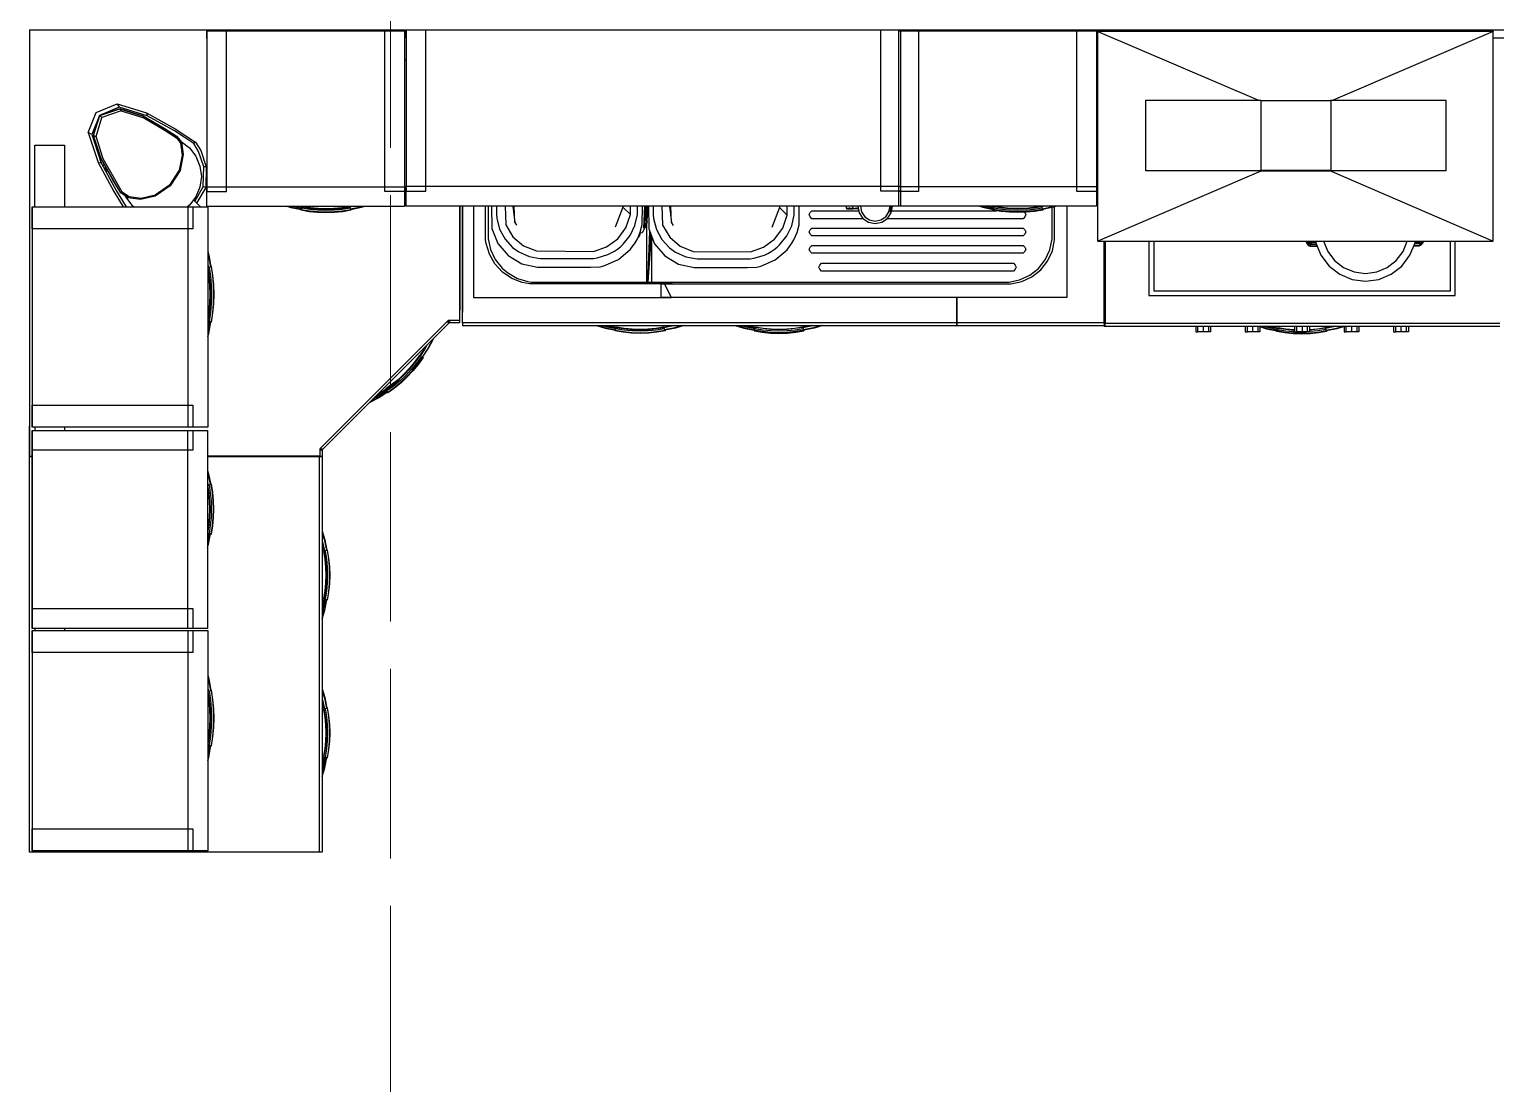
# Model space of a CAD drawing. Header units: millimetres. Extents: x 98839 to 175421, y 74144 to 114536.
# Drawn here: x 140329 to 143579, y 109605 to 111941 of the extents above; entities that cross this region are included whole.
import ezdxf

# ---------------------------------------------------------------- set-up
doc = ezdxf.new("R2010")
doc.units = ezdxf.units.MM
doc.linetypes.add('ACAD_ISO02W100', pattern=[15, 12, -3])

# ---------------------------------------------------------------- blocks, each defined once
blk = doc.blocks.new('m_86')
for p, q in [((-0.01, -296.56), (0, 0.01)), ((1.14, 0), (1.14, -93.74)), ((40.68, -92.83), (40.68, -147.64)), ((41.02, -147.64), (41.02, -92.83)), ((0.18, -148.55), (0.18, -93.74)), ((0.18, -93.74), (0.2, -93.74)), ((0.2, -93.74), (0.2, -148.55)), ((0.2, -93.74), (9.74, -115.91)), ((29.25, -93.74), (0.2, -93.74)), ((19.57, -116.21), (29.25, -93.74)), ((29.25, -148.55), (29.25, -93.74)), ((36.8, -99), (29.25, -99)), ((36.8, -141.47), (36.8, -99)), ((9.74, -116.28), (9.74, -100.33)), ((9.74, -100.33), (19.54, -100.33)), ((19.54, -100.33), (19.54, -116.28)), ((36.12, -99.68), (29.25, -99.68)), ((36.12, -140.79), (36.12, -99.68)), ((29.25, -103.46), (29.37, -103.46)), ((29.25, -103.58), (29.34, -103.58)), ((29.34, -103.58), (29.29, -103.78)), ((29.63, -104.03), (29.34, -103.58)), ((29.34, -103.58), (29.53, -103.65)), ((29.37, -103.46), (29.57, -103.54)), ((29.57, -103.54), (29.74, -103.67)), ((29.25, -103.78), (29.29, -103.78)), ((29.33, -103.99), (29.25, -103.99)), ((29.25, -104.03), (29.29, -104.03)), ((29.48, -104.58), (29.25, -104.55)), ((29.29, -103.78), (29.33, -103.99)), ((29.29, -103.78), (29.63, -104.03)), ((29.29, -104.03), (29.33, -103.99)), ((29.39, -104.12), (29.29, -104.03)), ((29.33, -103.99), (29.46, -104.12)), ((29.46, -104.12), (29.39, -104.12)), ((29.39, -104.12), (29.41, -104.57)), ((29.46, -104.12), (29.45, -104.58)), ((29.63, -104.03), (29.46, -104.12)), ((29.46, -104.12), (29.47, -104.58)), ((29.48, -104.58), (29.46, -104.12)), ((31.22, -105.29), (29.48, -104.58)), ((29.53, -103.65), (29.63, -104.03)), ((29.53, -103.65), (29.68, -103.76)), ((29.68, -103.76), (29.63, -104.03)), ((29.63, -104.03), (29.67, -104.66)), ((29.68, -103.76), (29.81, -103.92)), ((29.74, -103.67), (29.88, -103.84)), ((29.81, -103.92), (29.89, -104.1)), ((29.88, -103.84), (29.97, -104.04)), ((29.89, -104.1), (29.9, -104.75)), ((29.97, -104.04), (29.99, -104.79)), ((32.71, -106.42), (31.22, -105.29)), ((41.02, -105.5), (41.8, -105.5)), ((41.8, -105.5), (41.8, -105.81)), ((30.67, -106.23), (29.25, -105.65)), ((31.93, -107.19), (30.67, -106.23)), ((32.9, -108.44), (31.93, -107.19)), ((33.85, -107.9), (32.71, -106.42)), ((41.02, -105.81), (41.8, -105.81)), ((41.02, -106.53), (41.8, -106.53)), ((41.8, -107.26), (41.02, -107.26)), ((41.02, -107.56), (41.8, -107.56)), ((41.8, -105.81), (41.8, -106.53)), ((41.8, -106.53), (41.8, -107.26)), ((41.8, -107.56), (41.8, -107.26)), ((33.51, -109.89), (32.9, -108.44)), ((34.57, -109.61), (33.85, -107.9)), ((34.81, -111.45), (34.57, -109.61)), ((33.72, -111.45), (33.51, -109.89)), ((33.51, -113.01), (33.72, -111.45)), ((34.57, -113.29), (34.81, -111.45)), ((32.9, -114.47), (33.51, -113.01)), ((33.85, -115.01), (34.57, -113.29)), ((41.02, -112.36), (41.8, -112.36)), ((41.02, -112.66), (41.8, -112.66)), ((41.02, -113.38), (41.8, -113.38)), ((41.8, -112.36), (41.8, -112.66)), ((41.8, -112.66), (41.8, -113.38)), ((41.8, -113.38), (41.8, -114.11)), ((30.67, -116.67), (31.93, -115.72)), ((31.93, -115.72), (32.9, -114.47)), ((32.71, -116.48), (33.85, -115.01)), ((41.8, -114.11), (41.02, -114.11)), ((41.02, -114.41), (41.8, -114.41)), ((41.02, -114.43), (41.35, -115.48)), ((41.02, -115.58), (41.11, -115.89)), ((41.09, -114.41), (41.39, -115.4)), ((41.35, -115.48), (41.63, -116.89)), ((41.39, -115.4), (41.69, -116.86)), ((41.8, -114.41), (41.8, -114.11)), ((9.8, -116.28), (9.74, -116.28)), ((9.8, -125.92), (9.8, -116.23)), ((9.8, -116.23), (19.48, -116.23)), ((19.48, -116.23), (19.48, -125.92)), ((19.54, -116.28), (19.48, -116.28)), ((19.54, -116.21), (19.57, -116.21)), ((19.57, -116.21), (19.57, -125.93)), ((29.25, -117.25), (30.67, -116.67)), ((29.48, -118.32), (31.22, -117.61)), ((31.22, -117.61), (32.71, -116.48)), ((41.02, -115.82), (41.07, -115.97)), ((41.07, -115.97), (41.28, -117.02)), ((41.11, -115.89), (41.34, -116.99)), ((41.22, -117.04), (41.29, -117.01)), ((41.22, -117.04), (41.3, -117.01)), ((41.28, -117.02), (41.22, -117.04)), ((41.39, -118.11), (41.22, -117.04)), ((41.3, -117.01), (41.5, -116.93)), ((41.3, -117.01), (41.47, -118.09)), ((41.5, -116.93), (41.7, -116.86)), ((41.5, -116.93), (41.68, -118.04)), ((41.7, -116.86), (41.79, -116.83)), ((41.7, -116.86), (41.89, -117.99)), ((41.79, -116.83), (41.97, -117.97)), ((29.25, -118.35), (29.48, -118.32)), ((29.35, -119.06), (29.25, -119.06)), ((29.25, -119.08), (29.41, -119.08)), ((29.44, -119.29), (29.25, -119.29)), ((29.25, -119.55), (29.35, -119.55)), ((29.25, -119.66), (29.38, -119.66)), ((29.42, -118.94), (29.35, -119.06)), ((29.41, -119.08), (29.35, -119.06)), ((29.35, -119.55), (29.44, -119.29)), ((29.35, -119.55), (29.54, -119.47)), ((29.38, -119.66), (29.58, -119.58)), ((29.41, -119.08), (29.5, -118.93)), ((29.44, -119.29), (29.41, -119.08)), ((29.49, -118.32), (29.42, -118.94)), ((29.42, -118.94), (29.43, -118.33)), ((29.5, -118.93), (29.42, -118.94)), ((29.44, -119.29), (29.7, -118.96)), ((29.7, -119.36), (29.44, -119.29)), ((29.5, -118.93), (29.53, -118.3)), ((29.7, -118.96), (29.5, -118.93)), ((29.54, -119.47), (29.7, -119.36)), ((29.58, -119.58), (29.76, -119.45)), ((29.7, -118.96), (29.71, -118.23)), ((29.82, -119.2), (29.7, -118.96)), ((29.7, -119.36), (29.82, -119.2)), ((29.76, -119.45), (29.89, -119.28)), ((29.82, -119.2), (29.89, -119.02)), ((29.89, -119.02), (29.92, -118.14)), ((29.89, -119.28), (29.97, -119.08)), ((29.97, -119.08), (29.98, -118.12)), ((41.02, -119.21), (41.8, -119.21)), ((41.02, -119.51), (41.8, -119.51)), ((41.49, -119.19), (41.39, -118.11)), ((41.47, -118.09), (41.58, -119.18)), ((41.49, -119.21), (41.49, -119.19)), ((41.58, -119.18), (41.58, -119.21)), ((41.68, -118.04), (41.79, -119.16)), ((41.79, -119.16), (41.79, -119.21)), ((41.8, -119.21), (41.8, -119.51)), ((41.8, -119.51), (41.8, -120.24)), ((41.82, -120.29), (41.8, -119.6)), ((41.89, -117.99), (42, -119.13)), ((41.97, -117.97), (42.08, -119.12)), ((42, -119.13), (42.03, -120.29)), ((42.08, -119.12), (42.12, -120.29)), ((41.02, -120.24), (41.8, -120.24)), ((41.8, -120.96), (41.02, -120.96)), ((41.02, -121.26), (41.8, -121.26)), ((41.39, -122.47), (41.49, -121.38)), ((41.47, -122.49), (41.58, -121.39)), ((41.49, -121.38), (41.5, -121.26)), ((41.58, -121.39), (41.58, -121.26)), ((41.68, -122.54), (41.79, -121.42)), ((41.79, -121.42), (41.79, -121.26)), ((41.8, -120.24), (41.8, -120.96)), ((41.8, -120.98), (41.82, -120.29)), ((41.8, -121.26), (41.8, -120.96)), ((42, -121.44), (41.89, -122.59)), ((42.08, -121.45), (41.97, -122.61)), ((42.03, -120.29), (42, -121.44)), ((42.12, -120.29), (42.08, -121.45)), ((41.06, -124.56), (41.27, -123.55)), ((41.11, -124.64), (41.33, -123.58)), ((41.22, -123.53), (41.39, -122.47)), ((41.7, -123.71), (41.22, -123.53)), ((41.23, -124.85), (41.48, -123.63)), ((41.3, -123.56), (41.47, -122.49)), ((41.34, -125.05), (41.62, -123.68)), ((41.39, -125.14), (41.68, -123.71)), ((41.5, -123.64), (41.68, -122.54)), ((41.79, -123.74), (41.67, -123.7)), ((41.68, -123.71), (41.7, -123.71)), ((41.89, -122.59), (41.7, -123.71)), ((41.7, -123.71), (41.79, -123.74)), ((41.97, -122.61), (41.79, -123.74)), ((9.74, -141.9), (9.74, -125.95)), ((9.74, -125.95), (19.54, -125.95)), ((19.48, -125.92), (9.8, -125.92)), ((9.87, -125.95), (9.88, -125.93)), ((9.88, -125.93), (9.88, -125.92)), ((9.88, -125.93), (19.57, -125.93)), ((19.57, -125.93), (19.48, -125.83)), ((19.54, -125.95), (19.54, -141.9)), ((19.57, -125.93), (29.25, -148.55)), ((41.02, -124.71), (41.06, -124.56)), ((41.02, -124.95), (41.11, -124.64)), ((41.02, -125.52), (41.23, -124.85)), ((41.03, -126.06), (41.34, -125.05)), ((41.1, -126.06), (41.39, -125.14)), ((0.2, -148.55), (9.74, -126.25)), ((41.02, -126.06), (41.8, -126.06)), ((41.02, -126.36), (41.8, -126.36)), ((41.02, -127.09), (41.8, -127.09)), ((41.8, -127.81), (41.02, -127.81)), ((41.8, -126.06), (41.8, -126.36)), ((41.8, -126.36), (41.8, -127.09)), ((41.8, -127.09), (41.8, -127.81)), ((41.8, -128.11), (41.8, -127.81)), ((41.02, -128.11), (41.8, -128.11)), ((41.02, -132.91), (41.8, -132.91)), ((41.02, -133.21), (41.8, -133.21)), ((41.02, -133.94), (41.8, -133.94)), ((41.8, -132.91), (41.8, -133.21)), ((41.8, -133.21), (41.8, -133.94)), ((41.8, -133.94), (41.8, -134.66)), ((41.8, -134.66), (41.02, -134.66)), ((41.02, -134.97), (41.8, -134.97)), ((41.8, -134.97), (41.8, -134.66)), ((19.54, -141.9), (9.74, -141.9)), ((29.25, -140.79), (36.12, -140.79)), ((29.25, -141.47), (36.8, -141.47)), ((29.25, -147.49), (40.58, -147.49)), ((40.68, -147.64), (29.25, -147.64)), ((40.58, -147.49), (40.58, -168.04)), ((40.93, -147.49), (40.68, -147.49)), ((40.68, -147.64), (41.02, -147.64)), ((40.93, -168.04), (40.93, -147.49)), ((0.11, -176.11), (0.11, -148.71)), ((0.11, -148.71), (22.37, -148.71)), ((0.2, -148.55), (0.18, -148.55)), ((29.25, -148.55), (0.2, -148.55)), ((1.14, -148.71), (1.14, -148.55)), ((21.69, -176.11), (21.69, -148.71)), ((21.69, -148.71), (24.43, -148.71)), ((22.37, -148.71), (22.37, -151.45)), ((24.43, -148.71), (24.43, -176.11)), ((22.37, -151.45), (0.11, -151.45)), ((24.43, -152.8), (37.06, -152.8)), ((24.43, -154.26), (24.57, -154.71)), ((37.06, -152.8), (37.06, -209.01)), ((24.43, -154.5), (24.52, -154.79)), ((24.43, -155.89), (24.51, -156.3)), ((24.43, -156.21), (24.45, -156.33)), ((24.43, -156.33), (24.56, -156.29)), ((24.48, -156.32), (24.68, -156.24)), ((24.65, -157.4), (24.48, -156.32)), ((29.07, -154.51), (24.51, -154.51)), ((24.52, -154.79), (24.81, -156.2)), ((24.57, -154.71), (24.87, -156.17)), ((28.94, -154.87), (24.6, -154.87)), ((24.68, -156.24), (24.88, -156.17)), ((24.68, -156.24), (24.86, -157.35)), ((24.88, -156.17), (24.96, -156.14)), ((24.88, -156.17), (25.06, -157.3)), ((24.96, -156.14), (25.15, -157.28)), ((30.44, -155.17), (28.94, -154.87)), ((30.59, -154.82), (29.07, -154.51)), ((31.83, -155.82), (30.44, -155.17)), ((32.01, -155.48), (30.59, -154.82)), ((33.03, -156.77), (31.83, -155.82)), ((33.23, -156.44), (32.01, -155.48)), ((24.56, -157.42), (24.43, -156.58)), ((24.67, -158.5), (24.56, -157.42)), ((24.75, -158.49), (24.65, -157.4)), ((24.86, -157.35), (24.96, -158.47)), ((25.06, -157.3), (25.17, -158.44)), ((25.15, -157.28), (25.26, -158.43)), ((25.17, -158.44), (25.21, -159.6)), ((25.26, -158.43), (25.29, -159.6)), ((33.98, -157.97), (33.03, -156.77)), ((34.19, -157.66), (33.23, -156.44)), ((34.63, -159.36), (33.98, -157.97)), ((34.85, -159.07), (34.19, -157.66)), ((24.7, -159.6), (24.67, -158.5)), ((24.67, -160.69), (24.7, -159.6)), ((24.79, -159.6), (24.75, -158.49)), ((24.75, -160.7), (24.79, -159.6)), ((24.96, -158.47), (25, -159.6)), ((25, -159.6), (24.96, -160.72)), ((25.21, -159.6), (25.17, -160.75)), ((25.29, -159.6), (25.26, -160.76)), ((25.27, -158.69), (25.31, -158.65)), ((25.31, -158.65), (25.59, -158.52)), ((25.59, -158.52), (25.88, -158.65)), ((25.88, -158.65), (26.15, -158.89)), ((26.15, -158.89), (26.15, -177.72)), ((27.44, -158.89), (27.71, -158.65)), ((27.44, -188.14), (27.44, -158.89)), ((27.71, -158.65), (27.99, -158.52)), ((27.99, -158.52), (28.28, -158.65)), ((28.28, -158.65), (28.54, -158.89)), ((28.54, -158.89), (28.54, -188.14)), ((29.84, -158.89), (30.1, -158.65)), ((29.84, -188.14), (29.84, -158.89)), ((30.1, -158.65), (30.39, -158.52)), ((30.39, -158.52), (30.68, -158.65)), ((30.68, -158.65), (30.94, -158.89)), ((30.94, -158.89), (30.94, -188.14)), ((32.31, -160.22), (32.57, -159.98)), ((32.31, -186.81), (32.31, -160.22)), ((32.57, -159.98), (32.86, -159.85)), ((32.86, -159.85), (33.14, -159.98)), ((33.14, -159.98), (33.41, -160.22)), ((33.41, -160.22), (33.41, -186.81)), ((34.93, -160.87), (34.63, -159.36)), ((35.16, -160.6), (34.85, -159.07)), ((24.43, -162.62), (24.56, -161.77)), ((24.48, -162.87), (24.65, -161.8)), ((24.56, -161.77), (24.67, -160.69)), ((24.65, -161.8), (24.75, -160.7)), ((24.86, -161.85), (24.68, -162.95)), ((24.96, -160.72), (24.86, -161.85)), ((25.06, -161.9), (24.88, -163.02)), ((25.15, -161.92), (24.96, -163.05)), ((25.17, -160.75), (25.06, -161.9)), ((25.26, -160.76), (25.15, -161.92)), ((34.93, -226.99), (34.93, -160.87)), ((35.16, -209.01), (35.16, -160.6)), ((24.48, -162.87), (24.43, -162.86)), ((24.43, -162.94), (24.44, -162.86)), ((24.43, -163.26), (24.51, -162.89)), ((24.43, -164.03), (24.65, -162.94)), ((24.43, -164.65), (24.52, -164.36)), ((24.43, -164.89), (24.57, -164.45)), ((24.88, -163.02), (24.48, -162.87)), ((24.52, -164.36), (24.8, -162.99)), ((24.57, -164.45), (24.86, -163.02)), ((24.96, -163.05), (24.84, -163.01)), ((24.86, -163.02), (24.88, -163.02)), ((24.88, -163.02), (24.96, -163.05)), ((25.04, -177.1), (25.04, -162.55)), ((40.58, -168.04), (37.06, -168.04)), ((37.06, -168.05), (40.58, -168.05)), ((40.58, -168.04), (40.93, -168.04)), ((40.58, -168.05), (40.58, -236.56)), ((40.93, -168.05), (40.58, -168.05)), ((40.93, -236.56), (40.93, -168.05)), ((0.11, -173.37), (22.37, -173.37)), ((22.37, -173.37), (22.37, -176.11)), ((0.08, -175.86), (22.34, -175.86)), ((22.37, -176.11), (0.11, -176.11)), ((21.66, -244.37), (21.66, -175.86)), ((21.66, -175.86), (24.4, -175.86)), ((24.43, -176.11), (21.69, -176.11)), ((22.34, -175.86), (22.34, -178.6)), ((24.4, -175.86), (24.4, -244.37)), ((22.34, -178.6), (0.08, -178.6)), ((24.42, -176.97), (24.4, -176.98)), ((24.4, -177.19), (24.42, -177.18)), ((24.42, -177.32), (24.4, -177.32)), ((25.34, -177.16), (24.42, -176.97)), ((24.42, -177.18), (24.42, -177.07)), ((24.42, -177.18), (25.26, -177.35)), ((25.21, -177.47), (24.42, -177.32)), ((25.88, -177.92), (25.21, -177.47)), ((26.12, -177.68), (25.34, -177.16)), ((26.32, -178.59), (25.88, -177.92)), ((26.64, -178.45), (26.12, -177.68)), ((26.48, -179.37), (26.32, -178.59)), ((26.82, -179.37), (26.64, -178.45)), ((25.88, -180.83), (26.32, -180.16)), ((26.12, -181.07), (26.64, -180.29)), ((26.32, -180.16), (26.48, -179.37)), ((26.64, -180.29), (26.82, -179.37)), ((24.4, -181.42), (24.42, -181.43)), ((24.4, -181.56), (24.42, -181.56)), ((24.4, -181.76), (24.42, -181.77)), ((24.4, -182.47), (24.73, -182.47)), ((24.42, -181.43), (25.21, -181.27)), ((24.42, -181.77), (25.34, -181.59)), ((24.6, -181.74), (24.61, -181.73)), ((24.61, -181.73), (24.73, -181.71)), ((24.73, -182.02), (24.61, -182)), ((24.73, -181.71), (24.73, -182.02)), ((24.73, -181.71), (24.73, -181.71)), ((24.73, -182.47), (24.73, -182.02)), ((24.73, -182.02), (24.78, -182.04)), ((24.73, -182.47), (24.73, -183.24)), ((24.78, -182.47), (24.73, -182.47)), ((24.77, -181.7), (24.78, -181.7)), ((24.78, -181.7), (24.78, -182.04)), ((24.78, -182.04), (24.78, -182.47)), ((24.78, -182.89), (24.78, -182.47)), ((25.04, -188.14), (25.04, -181.65)), ((25.21, -181.27), (25.88, -180.83)), ((25.34, -181.59), (26.12, -181.07)), ((26.15, -181.03), (26.15, -188.14)), ((-0.01, -184.79), (0.08, -184.79)), ((24.4, -183.41), (24.44, -183.41)), ((24.44, -183.41), (24.61, -183.4)), ((24.73, -182.92), (24.61, -182.93)), ((24.61, -183.4), (24.73, -183.37)), ((24.78, -182.89), (24.73, -182.92)), ((24.73, -183.37), (24.78, -183.32)), ((24.78, -183.32), (24.78, -182.89)), ((32.57, -187.05), (32.31, -186.81)), ((33.41, -186.81), (33.14, -187.05)), ((40.93, -186.61), (41.3, -187.81)), ((40.93, -186.85), (41.25, -187.9)), ((25.31, -188.39), (25.04, -188.14)), ((25.59, -188.51), (25.31, -188.39)), ((25.88, -188.39), (25.59, -188.51)), ((26.15, -188.14), (25.88, -188.39)), ((27.71, -188.39), (27.44, -188.14)), ((27.99, -188.51), (27.71, -188.39)), ((28.28, -188.39), (27.99, -188.51)), ((28.54, -188.14), (28.28, -188.39)), ((30.1, -188.39), (29.84, -188.14)), ((30.39, -188.51), (30.1, -188.39)), ((30.68, -188.39), (30.39, -188.51)), ((30.94, -188.14), (30.68, -188.39)), ((32.86, -187.18), (32.57, -187.05)), ((33.14, -187.05), (32.86, -187.18)), ((40.93, -188), (41.02, -188.3)), ((40.93, -188.23), (40.97, -188.39)), ((40.97, -188.39), (41.19, -189.43)), ((41.02, -188.3), (41.25, -189.41)), ((41.25, -187.9), (41.54, -189.3)), ((41.3, -187.81), (41.6, -189.28)), ((27.01, -189.92), (24.4, -189.9)), ((25.62, -190.6), (24.4, -190.6)), ((27.13, -190.94), (25.62, -190.6)), ((28.07, -190.2), (27.01, -189.92)), ((28.52, -191.61), (27.13, -190.94)), ((28.58, -190.4), (28.07, -190.2)), ((29.08, -190.64), (28.58, -190.4)), ((29.56, -190.91), (29.08, -190.64)), ((30.44, -191.56), (29.56, -190.91)), ((41.12, -189.45), (41.21, -189.42)), ((41.3, -190.52), (41.12, -189.45)), ((41.21, -189.42), (41.41, -189.35)), ((41.21, -189.42), (41.38, -190.5)), ((41.4, -191.61), (41.3, -190.52)), ((41.38, -190.5), (41.49, -191.6)), ((41.41, -189.35), (41.61, -189.27)), ((41.41, -189.35), (41.59, -190.45)), ((41.69, -189.24), (41.58, -189.28)), ((41.59, -190.45), (41.69, -191.57)), ((41.61, -189.27), (41.69, -189.24)), ((41.61, -189.27), (41.79, -190.4)), ((41.88, -190.38), (41.69, -189.24)), ((41.79, -190.4), (41.9, -191.55)), ((41.99, -191.54), (41.88, -190.38)), ((25.65, -191.56), (24.4, -191.56)), ((24.4, -192.61), (24.61, -192.61)), ((24.61, -192.61), (25.65, -191.56)), ((24.61, -192.61), (27.39, -193.69)), ((27.45, -192.19), (25.65, -191.56)), ((28.98, -193.32), (27.45, -192.19)), ((29.73, -192.57), (28.52, -191.61)), ((30.08, -192.95), (29.73, -192.57)), ((30.4, -193.35), (30.08, -192.95)), ((31.86, -193.22), (30.44, -191.56)), ((41.43, -192.7), (41.4, -191.61)), ((41.4, -193.8), (41.43, -192.7)), ((41.49, -191.6), (41.52, -192.7)), ((41.52, -192.7), (41.49, -193.81)), ((41.69, -191.57), (41.73, -192.7)), ((41.73, -192.7), (41.69, -193.83)), ((41.9, -191.55), (41.94, -192.7)), ((41.94, -192.7), (41.9, -193.86)), ((42.03, -192.7), (41.99, -191.54)), ((41.99, -193.87), (42.03, -192.7)), ((30.11, -194.86), (28.98, -193.32)), ((30.74, -196.66), (30.11, -194.86)), ((30.7, -193.78), (30.4, -193.35)), ((30.95, -194.23), (30.7, -193.78)), ((31.18, -194.7), (30.95, -194.23)), ((31.63, -196.18), (31.18, -194.7)), ((32.73, -195.23), (31.86, -193.22)), ((41.12, -195.95), (41.3, -194.88)), ((41.38, -194.9), (41.21, -195.98)), ((41.3, -194.88), (41.4, -193.8)), ((41.49, -193.81), (41.38, -194.9)), ((41.59, -194.95), (41.41, -196.05)), ((41.69, -193.83), (41.59, -194.95)), ((41.79, -195), (41.61, -196.13)), ((41.7, -196.16), (41.88, -195.02)), ((41.9, -193.86), (41.79, -195)), ((41.88, -195.02), (41.99, -193.87)), ((30.67, -204.57), (30.74, -196.66)), ((31.7, -196.69), (31.63, -196.18)), ((31.7, -204.06), (31.7, -196.69)), ((32.85, -195.76), (32.73, -195.23)), ((32.93, -197.09), (32.85, -195.76)), ((40.93, -197.12), (40.97, -196.98)), ((40.97, -196.98), (41.18, -195.97)), ((41.02, -197.06), (41.24, -195.99)), ((41.21, -195.98), (41.12, -195.95)), ((41.14, -197.26), (41.38, -196.04)), ((41.61, -196.13), (41.21, -195.98)), ((41.25, -197.47), (41.53, -196.1)), ((41.3, -197.55), (41.59, -196.12)), ((41.59, -196.12), (41.61, -196.13)), ((41.61, -196.13), (41.7, -196.16)), ((32.93, -204.44), (32.93, -197.09)), ((40.93, -197.36), (41.02, -197.06)), ((40.93, -197.94), (41.14, -197.26)), ((40.93, -198.51), (41.25, -197.47)), ((40.93, -198.75), (41.3, -197.55)), ((29.96, -206.37), (30.67, -204.57)), ((31.42, -205.6), (31.7, -204.06)), ((32.45, -206.6), (32.93, -204.44)), ((28.71, -207.84), (29.96, -206.37)), ((30.18, -207.88), (30.79, -207.03)), ((30.79, -207.03), (31.42, -205.6)), ((31.31, -208.5), (32.45, -206.6)), ((40.93, -205.86), (41.3, -207.06)), ((40.93, -206.09), (41.25, -207.14)), ((41.25, -207.14), (41.54, -208.55)), ((41.3, -207.06), (41.6, -208.53)), ((24.4, -207.85), (26.71, -207.58)), ((26.71, -207.58), (24.4, -207.68)), ((24.4, -208.91), (27.05, -208.83)), ((26.71, -207.58), (27.09, -207.37)), ((27.05, -208.83), (28.71, -207.84)), ((27.65, -209.69), (29.03, -208.94)), ((29.03, -208.94), (30.18, -207.88)), ((29.63, -209.93), (31.31, -208.5)), ((34.93, -207.61), (35.16, -207.61)), ((37.06, -207.61), (35.16, -208.55)), ((35.16, -207.61), (35.16, -208.55)), ((35.16, -208.55), (35.16, -227.25)), ((37.06, -209.01), (35.16, -209.01)), ((37.06, -235.02), (37.06, -207.61)), ((40.93, -207.24), (41.02, -207.55)), ((40.97, -207.64), (40.93, -207.48)), ((41.19, -208.68), (40.97, -207.64)), ((41.02, -207.55), (41.25, -208.66)), ((41.21, -208.67), (41.12, -208.7)), ((41.12, -208.7), (41.19, -208.68)), ((41.12, -208.7), (41.2, -208.68)), ((41.3, -209.77), (41.12, -208.7)), ((41.21, -208.67), (41.41, -208.6)), ((41.38, -209.75), (41.21, -208.67)), ((41.41, -208.6), (41.61, -208.52)), ((41.41, -208.6), (41.59, -209.7)), ((41.69, -208.49), (41.58, -208.53)), ((41.61, -208.52), (41.69, -208.49)), ((41.79, -209.65), (41.61, -208.52)), ((41.69, -208.49), (41.88, -209.63)), ((24.4, -210.14), (25.62, -210.14)), ((24.4, -210.79), (27.57, -210.75)), ((26.6, -210.95), (24.4, -210.89)), ((25.11, -210.96), (24.4, -210.94)), ((25.55, -211.07), (24.4, -211.03)), ((24.4, -211.04), (34.93, -211.04)), ((24.4, -211.04), (25.38, -211.07)), ((26.44, -211.26), (24.4, -211.18)), ((24.4, -211.18), (24.58, -211.18)), ((24.4, -211.2), (26.1, -211.26)), ((24.4, -211.26), (27.06, -211.37)), ((24.58, -211.18), (25.01, -210.96)), ((25.01, -210.96), (25.11, -210.96)), ((25.38, -211.07), (25.55, -211.07)), ((26.1, -211.26), (25.55, -211.07)), ((25.62, -210.14), (26.14, -210.09)), ((26.1, -211.26), (26.44, -211.26)), ((26.14, -210.09), (27.65, -209.69)), ((26.6, -211.29), (26.44, -211.26)), ((27.47, -211.47), (26.6, -210.95)), ((26.6, -210.95), (26.63, -210.96)), ((26.63, -210.96), (26.73, -210.99)), ((26.73, -210.99), (26.92, -211.06)), ((26.92, -211.06), (26.94, -211.07)), ((26.94, -211.07), (26.97, -211.08)), ((26.97, -211.08), (27.1, -211.13)), ((27.1, -211.13), (27.13, -211.14)), ((27.13, -211.14), (27.27, -211.21)), ((27.27, -211.21), (27.28, -211.22)), ((27.28, -211.22), (27.31, -211.23)), ((27.31, -211.23), (27.31, -211.23)), ((27.31, -211.23), (27.44, -211.29)), ((27.57, -210.75), (29.63, -209.93)), ((27.91, -210.62), (34.93, -210.94)), ((27.98, -210.59), (34.93, -210.93)), ((28.02, -210.57), (34.93, -210.93)), ((28.47, -210.39), (34.93, -210.88)), ((28.57, -210.35), (34.93, -210.35)), ((41.4, -210.86), (41.3, -209.77)), ((41.49, -210.85), (41.38, -209.75)), ((41.43, -211.95), (41.4, -210.86)), ((41.52, -211.95), (41.49, -210.85)), ((41.59, -209.7), (41.69, -210.82)), ((41.69, -210.82), (41.73, -211.95)), ((41.9, -210.8), (41.79, -209.65)), ((41.88, -209.63), (41.99, -210.79)), ((41.94, -211.95), (41.9, -210.8)), ((41.99, -210.79), (42.03, -211.95)), ((24.4, -211.28), (27.21, -211.4)), ((24.4, -211.34), (27.47, -211.47)), ((26.96, -211.64), (24.4, -211.62)), ((25.57, -212.32), (24.4, -212.32)), ((25.59, -213.28), (24.4, -213.28)), ((24.56, -214.33), (25.59, -213.28)), ((27.08, -212.66), (25.57, -212.32)), ((27.4, -213.91), (25.59, -213.28)), ((26.64, -211.29), (26.6, -211.29)), ((26.7, -211.3), (26.64, -211.29)), ((26.87, -211.32), (26.7, -211.3)), ((27.02, -211.36), (26.87, -211.32)), ((28.02, -211.92), (26.96, -211.64)), ((27.04, -211.36), (27.02, -211.36)), ((27.06, -211.37), (27.04, -211.36)), ((28.47, -213.33), (27.08, -212.66)), ((27.21, -211.4), (27.24, -211.41)), ((27.24, -211.41), (27.28, -211.42)), ((27.28, -211.42), (27.37, -211.45)), ((27.37, -211.45), (27.43, -211.46)), ((27.43, -211.46), (27.47, -211.47)), ((27.44, -211.29), (27.51, -211.33)), ((27.51, -211.33), (27.62, -211.39)), ((27.62, -211.39), (27.65, -211.41)), ((27.65, -211.41), (27.68, -211.43)), ((27.68, -211.43), (27.78, -211.48)), ((27.78, -211.48), (27.88, -211.54)), ((27.88, -211.54), (27.95, -211.58)), ((27.95, -211.58), (27.98, -211.61)), ((27.98, -211.61), (28.01, -211.63)), ((28.01, -211.63), (28.05, -211.65)), ((28.53, -212.12), (28.02, -211.92)), ((28.05, -211.65), (28.12, -211.7)), ((28.12, -211.7), (28.14, -211.89)), ((28.14, -211.89), (28.22, -211.94)), ((28.22, -211.94), (28.27, -211.98)), ((28.27, -211.98), (28.61, -212.06)), ((29.03, -212.36), (28.53, -212.12)), ((28.61, -212.06), (28.68, -212.12)), ((28.68, -212.12), (28.77, -212.2)), ((28.77, -212.2), (28.78, -212.21)), ((28.78, -212.21), (28.81, -212.23)), ((28.81, -212.23), (28.81, -212.25)), ((29.5, -212.63), (29.03, -212.36)), ((30.39, -213.28), (29.5, -212.63)), ((31.81, -214.94), (30.39, -213.28)), ((41.3, -214.13), (41.4, -213.04)), ((41.38, -214.15), (41.49, -213.05)), ((41.4, -213.04), (41.43, -211.95)), ((41.49, -213.05), (41.52, -211.95)), ((41.69, -213.08), (41.59, -214.2)), ((41.73, -211.95), (41.69, -213.08)), ((41.79, -214.25), (41.9, -213.1)), ((41.99, -213.12), (41.88, -214.27)), ((41.9, -213.1), (41.94, -211.95)), ((42.03, -211.95), (41.99, -213.12)), ((24.4, -214.33), (24.56, -214.33)), ((24.56, -214.33), (27.34, -215.41)), ((28.93, -215.04), (27.4, -213.91)), ((29.68, -214.29), (28.47, -213.33)), ((30.06, -216.58), (28.93, -215.04)), ((30.03, -214.67), (29.68, -214.29)), ((30.35, -215.07), (30.03, -214.67)), ((30.64, -215.5), (30.35, -215.07)), ((32.68, -216.95), (31.81, -214.94)), ((40.97, -216.22), (41.18, -215.22)), ((41.02, -216.31), (41.24, -215.24)), ((41.12, -215.2), (41.3, -214.13)), ((41.21, -215.23), (41.12, -215.2)), ((41.14, -216.51), (41.38, -215.29)), ((41.21, -215.23), (41.38, -214.15)), ((41.41, -215.3), (41.21, -215.23)), ((41.59, -214.2), (41.41, -215.3)), ((41.61, -215.38), (41.41, -215.3)), ((41.61, -215.38), (41.79, -214.25)), ((41.88, -214.27), (41.7, -215.41)), ((30.69, -218.38), (30.06, -216.58)), ((30.9, -215.95), (30.64, -215.5)), ((31.13, -216.42), (30.9, -215.95)), ((31.58, -217.89), (31.13, -216.42)), ((32.8, -217.48), (32.68, -216.95)), ((40.93, -216.37), (40.97, -216.22)), ((40.93, -216.61), (41.02, -216.31)), ((40.93, -217.19), (41.14, -216.51)), ((40.93, -217.76), (41.25, -216.72)), ((40.93, -218), (41.3, -216.8)), ((41.25, -216.72), (41.53, -215.35)), ((41.3, -216.8), (41.59, -215.37)), ((41.58, -215.36), (41.7, -215.41)), ((41.59, -215.37), (41.61, -215.38)), ((41.7, -215.41), (41.61, -215.38)), ((30.62, -226.29), (30.69, -218.38)), ((31.65, -218.41), (31.58, -217.89)), ((31.65, -225.78), (31.65, -218.41)), ((32.88, -218.81), (32.8, -217.48)), ((32.88, -226.16), (32.88, -218.81)), ((29.91, -228.08), (30.62, -226.29)), ((30.74, -228.75), (31.37, -227.32)), ((31.37, -227.32), (31.65, -225.78)), ((32.4, -228.32), (32.88, -226.16)), ((34.42, -228.95), (34.86, -227.49)), ((34.86, -227.49), (34.93, -226.99)), ((35.16, -227.25), (34.97, -228.27)), ((24.4, -229.57), (26.66, -229.3)), ((26.66, -229.3), (24.4, -229.4)), ((26.66, -229.3), (27.04, -229.09)), ((27, -230.55), (28.66, -229.56)), ((28.66, -229.56), (29.91, -228.08)), ((30.12, -229.6), (30.74, -228.75)), ((31.26, -230.22), (32.4, -228.32)), ((33.66, -230.28), (34.42, -228.95)), ((34.97, -228.27), (34.41, -229.72)), ((24.4, -230.62), (27, -230.55)), ((26.09, -231.81), (27.6, -231.41)), ((27.6, -231.41), (28.98, -230.66)), ((28.98, -230.66), (30.12, -229.6)), ((29.58, -231.65), (31.26, -230.22)), ((31.8, -232), (33, -231.05)), ((33.54, -231), (32.41, -232.05)), ((33, -231.05), (33.66, -230.28)), ((34.41, -229.72), (33.54, -231)), ((24.4, -231.86), (25.57, -231.86)), ((24.4, -232.51), (27.52, -232.47)), ((24.4, -232.99), (28.94, -232.99)), ((29.07, -233.34), (24.4, -233.34)), ((25.57, -231.86), (26.09, -231.81)), ((27.52, -232.47), (29.58, -231.65)), ((28.94, -232.99), (30.43, -232.66)), ((29.58, -233.27), (29.07, -233.34)), ((31.06, -232.82), (29.58, -233.27)), ((30.43, -232.66), (31.8, -232)), ((32.41, -232.05), (31.06, -232.82)), ((24.4, -235.02), (37.06, -235.02)), ((24.4, -236.56), (39.11, -236.56)), ((40.58, -236.56), (24.4, -236.56)), ((24.4, -236.94), (38.81, -236.94)), ((24.4, -236.94), (35.75, -236.94)), ((24.4, -236.95), (40.25, -236.95)), ((35.75, -236.94), (35.75, -236.94)), ((38.81, -236.94), (38.81, -236.95)), ((40.22, -236.95), (40.22, -236.95)), ((40.22, -236.95), (40.56, -236.95)), ((40.25, -236.95), (40.25, -238.53)), ((40.56, -236.95), (40.56, -238.52)), ((40.58, -236.56), (40.93, -236.56)), ((40.25, -238.51), (40.47, -238.3)), ((40.56, -238.52), (40.25, -238.52)), ((40.25, -238.53), (58.03, -256.31)), ((40.47, -238.3), (58.27, -256.1)), ((22.34, -241.63), (0.08, -241.63)), ((22.34, -244.37), (22.34, -241.63)), ((42.87, -240.62), (42.92, -240.72)), ((44.1, -241.26), (42.87, -240.62)), ((42.92, -240.72), (42.94, -240.77)), ((42.92, -240.72), (44.13, -241.36)), ((43.68, -241.51), (44.25, -241.81)), ((43.85, -241.68), (44.28, -241.9)), ((45.35, -242.09), (44.1, -241.26)), ((44.13, -241.36), (45.32, -242.15)), ((44.25, -241.81), (45.19, -242.43)), ((44.28, -241.9), (45.16, -242.49)), ((45.14, -242.55), (45.17, -242.47)), ((45.16, -242.49), (45.14, -242.55)), ((45.14, -242.55), (46.01, -243.19)), ((45.17, -242.47), (45.26, -242.28)), ((45.17, -242.47), (45.21, -242.39)), ((46.06, -243.11), (45.17, -242.47)), ((45.26, -242.28), (45.39, -242)), ((45.26, -242.28), (46.17, -242.93)), ((46.28, -242.75), (45.35, -242.08)), ((45.39, -242), (46.33, -242.67)), ((46.01, -243.19), (46.85, -243.88)), ((46.91, -243.81), (46.06, -243.11)), ((46.17, -242.93), (47.04, -243.65)), ((47.17, -243.48), (46.28, -242.75)), ((46.33, -242.67), (47.22, -243.41)), ((47.04, -243.65), (47.86, -244.42)), ((48.01, -244.27), (47.17, -243.48)), ((47.22, -243.41), (48.07, -244.21)), ((0.08, -244.37), (22.34, -244.37)), ((1.11, -244.37), (0.08, -244.37)), ((0.14, -271.97), (0.14, -244.57)), ((0.14, -244.57), (22.4, -244.57)), ((4.1, -244.57), (4.1, -244.37)), ((24.4, -244.37), (21.66, -244.37)), ((21.72, -271.97), (21.72, -244.57)), ((21.72, -244.57), (24.46, -244.57)), ((22.4, -244.57), (22.4, -247.31)), ((24.46, -244.57), (24.46, -271.97)), ((46.85, -243.88), (47.65, -244.63)), ((47.71, -244.57), (46.91, -243.81)), ((47.65, -244.63), (48.4, -245.43)), ((48.47, -245.37), (47.71, -244.57)), ((47.86, -244.42), (48.63, -245.24)), ((48.8, -245.11), (48.01, -244.27)), ((48.07, -244.21), (48.87, -245.06)), ((48.4, -245.43), (49.09, -246.27)), ((49.17, -246.22), (48.47, -245.37)), ((48.63, -245.24), (49.35, -246.11)), ((49.53, -246), (48.8, -245.11)), ((48.87, -245.06), (49.61, -245.96)), ((22.4, -247.31), (0.14, -247.31)), ((49.09, -246.27), (49.73, -247.15)), ((49.81, -247.11), (49.17, -246.22)), ((49.35, -246.11), (50, -247.02)), ((50.2, -246.93), (49.53, -246)), ((49.61, -245.96), (50.28, -246.89)), ((49.73, -247.15), (49.81, -247.11)), ((49.78, -247.12), (50.34, -247.98)), ((50, -247.02), (49.81, -247.11)), ((49.84, -247.1), (50.44, -248.01)), ((49.98, -247.03), (50.66, -248.07)), ((50, -247.02), (50.2, -246.93)), ((50.89, -248.13), (50.12, -246.97)), ((50.2, -246.93), (50.18, -246.94)), ((50.18, -246.94), (50.98, -248.16)), ((50.28, -246.89), (50.2, -246.93)), ((50.34, -247.98), (50.56, -248.39)), ((50.44, -248.01), (50.73, -248.56)), ((50.66, -248.07), (51.13, -248.97)), ((51.52, -249.34), (50.89, -248.13)), ((50.98, -248.16), (51.63, -249.39)), ((51.5, -249.33), (51.52, -249.34)), ((51.63, -249.39), (51.52, -249.34)), ((24.46, -250.12), (24.6, -250.57)), ((24.46, -250.35), (24.55, -250.65)), ((24.46, -251.75), (24.54, -252.16)), ((24.55, -250.65), (24.84, -252.05)), ((24.6, -250.57), (24.9, -252.03)), ((24.46, -252.07), (24.48, -252.19)), ((24.46, -252.19), (24.59, -252.15)), ((24.59, -253.28), (24.46, -252.44)), ((24.5, -252.18), (24.71, -252.1)), ((24.68, -253.26), (24.5, -252.18)), ((24.7, -254.36), (24.59, -253.28)), ((24.78, -254.35), (24.68, -253.26)), ((24.71, -252.1), (24.91, -252.03)), ((24.71, -252.1), (24.88, -253.21)), ((24.88, -253.21), (24.99, -254.33)), ((24.91, -252.03), (24.99, -252)), ((24.91, -252.03), (25.09, -253.16)), ((24.99, -252), (25.18, -253.14)), ((25.09, -253.16), (25.2, -254.3)), ((25.18, -253.14), (25.29, -254.29)), ((24.73, -255.46), (24.7, -254.36)), ((24.7, -256.55), (24.73, -255.46)), ((24.82, -255.46), (24.78, -254.35)), ((24.78, -256.56), (24.82, -255.46)), ((24.99, -254.33), (25.03, -255.46)), ((25.03, -255.46), (24.99, -256.58)), ((25.2, -254.3), (25.24, -255.46)), ((25.24, -255.46), (25.2, -256.61)), ((25.29, -254.29), (25.32, -255.46)), ((25.32, -255.46), (25.29, -256.62)), ((69.42, -256), (70.62, -255.63)), ((69.66, -256), (70.71, -255.68)), ((70.62, -255.63), (72.09, -255.33)), ((70.71, -255.68), (72.11, -255.39)), ((70.81, -256), (71.11, -255.91)), ((71.04, -256), (71.2, -255.96)), ((71.11, -255.91), (72.22, -255.68)), ((71.2, -255.96), (72.24, -255.74)), ((73.19, -255.05), (72.05, -255.23)), ((72.05, -255.23), (72.26, -255.8)), ((72.08, -255.32), (73.21, -255.13)), ((73.26, -255.34), (72.16, -255.52)), ((72.23, -255.72), (73.31, -255.55)), ((72.26, -255.8), (73.33, -255.63)), ((74.35, -254.94), (73.19, -255.05)), ((73.21, -255.13), (74.36, -255.02)), ((74.38, -255.23), (73.26, -255.34)), ((73.31, -255.55), (74.41, -255.44)), ((73.33, -255.63), (74.42, -255.53)), ((75.51, -254.9), (74.35, -254.94)), ((74.36, -255.02), (75.51, -254.99)), ((75.51, -255.2), (74.38, -255.23)), ((74.41, -255.44), (75.51, -255.41)), ((74.42, -255.53), (75.51, -255.49)), ((76.68, -254.94), (75.51, -254.9)), ((75.51, -254.99), (76.66, -255.02)), ((76.64, -255.23), (75.51, -255.2)), ((75.51, -255.41), (76.61, -255.44)), ((75.51, -255.49), (76.6, -255.53)), ((76.6, -255.53), (77.69, -255.63)), ((76.61, -255.44), (77.71, -255.55)), ((77.76, -255.34), (76.64, -255.23)), ((76.66, -255.02), (77.81, -255.13)), ((77.83, -255.05), (76.68, -254.94)), ((77.69, -255.63), (78.76, -255.8)), ((77.71, -255.55), (78.79, -255.72)), ((78.86, -255.52), (77.76, -255.34)), ((77.81, -255.13), (78.94, -255.32)), ((78.97, -255.23), (77.83, -255.05)), ((78.79, -255.72), (78.76, -255.8)), ((78.76, -255.8), (78.78, -255.74)), ((78.78, -255.75), (79.78, -255.96)), ((78.79, -255.72), (78.86, -255.52)), ((78.8, -255.69), (79.87, -255.91)), ((78.85, -255.54), (80.07, -255.79)), ((78.94, -255.32), (78.86, -255.52)), ((78.91, -255.4), (80.28, -255.68)), ((78.93, -255.34), (78.94, -255.32)), ((80.36, -255.63), (78.93, -255.34)), ((78.94, -255.32), (78.97, -255.23)), ((79.78, -255.96), (79.93, -256)), ((79.87, -255.91), (80.17, -256)), ((80.07, -255.79), (80.74, -256)), ((80.28, -255.68), (81.32, -256)), ((81.56, -256), (80.36, -255.63)), ((91.26, -256), (92.47, -255.63)), ((91.5, -256), (92.55, -255.68)), ((92.47, -255.63), (93.93, -255.33)), ((92.55, -255.68), (93.96, -255.39)), ((92.65, -256), (92.96, -255.91)), ((92.89, -256), (93.04, -255.96)), ((92.96, -255.91), (94.06, -255.68)), ((93.04, -255.96), (94.09, -255.74)), ((95.04, -255.05), (93.9, -255.23)), ((93.9, -255.23), (94.08, -255.72)), ((93.93, -255.32), (95.06, -255.13)), ((95.11, -255.34), (94, -255.52)), ((94.08, -255.72), (94.05, -255.64)), ((95.16, -255.55), (94.08, -255.72)), ((94.08, -255.72), (94.11, -255.8)), ((94.11, -255.8), (94.08, -255.73)), ((94.11, -255.8), (95.18, -255.63)), ((96.19, -254.94), (95.04, -255.05)), ((95.06, -255.13), (96.2, -255.02)), ((96.23, -255.23), (95.11, -255.34)), ((96.25, -255.44), (95.16, -255.55)), ((95.18, -255.63), (96.26, -255.53)), ((97.35, -254.9), (96.19, -254.94)), ((96.2, -255.02), (97.35, -254.99)), ((97.35, -255.2), (96.23, -255.23)), ((97.35, -255.41), (96.25, -255.44)), ((96.26, -255.53), (97.35, -255.49)), ((98.52, -254.94), (97.35, -254.9)), ((97.35, -254.99), (98.51, -255.02)), ((98.48, -255.23), (97.35, -255.2)), ((98.46, -255.44), (97.35, -255.41)), ((97.35, -255.49), (98.45, -255.53)), ((98.45, -255.53), (99.53, -255.63)), ((99.55, -255.55), (98.46, -255.44)), ((99.6, -255.34), (98.48, -255.23)), ((98.51, -255.02), (99.65, -255.13)), ((99.67, -255.05), (98.52, -254.94)), ((99.53, -255.63), (100.6, -255.8)), ((100.63, -255.72), (99.55, -255.55)), ((100.71, -255.52), (99.6, -255.34)), ((99.65, -255.13), (100.78, -255.32)), ((100.81, -255.23), (99.67, -255.05)), ((100.6, -255.8), (100.63, -255.72)), ((100.62, -255.75), (101.63, -255.96)), ((100.63, -255.72), (100.71, -255.52)), ((100.64, -255.69), (101.71, -255.91)), ((100.7, -255.54), (101.92, -255.79)), ((100.78, -255.32), (100.71, -255.52)), ((100.75, -255.4), (102.12, -255.68)), ((100.77, -255.35), (100.81, -255.23)), ((100.77, -255.34), (100.78, -255.32)), ((102.2, -255.63), (100.77, -255.34)), ((100.78, -255.32), (100.81, -255.23)), ((101.63, -255.96), (101.78, -256)), ((101.71, -255.91), (102.01, -256)), ((101.92, -255.79), (102.59, -256)), ((102.12, -255.68), (103.16, -256)), ((103.4, -256), (102.2, -255.63)), ((24.46, -258.48), (24.59, -257.63)), ((24.5, -258.73), (24.68, -257.65)), ((24.59, -257.63), (24.7, -256.55)), ((24.68, -257.65), (24.78, -256.56)), ((24.88, -257.7), (24.71, -258.81)), ((24.99, -256.58), (24.88, -257.7)), ((25.09, -257.75), (24.91, -258.88)), ((25.18, -257.78), (24.99, -258.91)), ((25.2, -256.61), (25.09, -257.75)), ((25.29, -256.62), (25.18, -257.78)), ((58.02, -256.31), (58.02, -256)), ((58.02, -256), (59.08, -256)), ((58.03, -256.31), (59.03, -256.31)), ((58.27, -256.1), (58.05, -256.31)), ((59.03, -256.31), (59.03, -271.87)), ((59.08, -256.34), (59.03, -256.34)), ((59.03, -257.86), (59.03, -257.85)), ((59.03, -257.85), (59.03, -257.85)), ((59.03, -271.87), (59.03, -257.85)), ((59.07, -271.87), (59.07, -256)), ((59.07, -256), (113.87, -256)), ((113.87, -256.34), (59.07, -256.34)), ((59.08, -256), (59.08, -256.34)), ((113.87, -256), (113.87, -256.34)), ((113.87, -256.34), (113.87, -296.56)), ((24.5, -258.73), (24.46, -258.72)), ((24.46, -258.72), (24.49, -258.73)), ((24.46, -258.8), (24.47, -258.72)), ((24.46, -259.12), (24.53, -258.74)), ((24.46, -259.89), (24.68, -258.8)), ((24.91, -258.88), (24.5, -258.73)), ((24.55, -260.22), (24.83, -258.85)), ((24.6, -260.31), (24.89, -258.87)), ((24.99, -258.91), (24.87, -258.87)), ((24.89, -258.87), (24.91, -258.88)), ((24.91, -258.88), (24.99, -258.91)), ((24.46, -260.51), (24.55, -260.22)), ((24.46, -260.75), (24.6, -260.31)), ((59.03, -271.87), (59.04, -260.93)), ((59.04, -260.93), (59.03, -260.93)), ((0.14, -267.01), (-0.01, -267.01)), ((22.4, -269.23), (0.14, -269.23)), ((22.4, -271.97), (22.4, -269.23)), ((0.14, -271.97), (22.4, -271.97)), ((1.17, -271.97), (0.14, -271.97)), ((16.7, -272.8), (18.95, -272.06)), ((18.95, -272.06), (18.97, -272.4)), ((18.95, -272.06), (21.83, -272.13)), ((21.83, -272.13), (21.7, -272.47)), ((24.46, -271.97), (21.72, -271.97)), ((21.83, -272.13), (23.99, -273.38)), ((24.49, -274.57), (24.49, -271.83)), ((24.49, -271.83), (55.03, -271.83)), ((30.68, -271.83), (31.18, -271.69)), ((30.94, -271.83), (31.27, -271.74)), ((31.18, -271.69), (32.81, -271.4)), ((31.27, -271.74), (32.84, -271.46)), ((32.49, -271.83), (32.96, -271.75)), ((34.04, -271.12), (32.77, -271.3)), ((32.77, -271.3), (32.97, -271.79)), ((32.81, -271.38), (34.06, -271.2)), ((32.85, -271.83), (32.98, -271.81)), ((34.12, -271.41), (32.89, -271.59)), ((32.97, -271.79), (32.94, -271.7)), ((34.18, -271.61), (32.97, -271.79)), ((32.97, -271.79), (32.99, -271.83)), ((32.99, -271.83), (32.98, -271.79)), ((33.27, -271.83), (34.2, -271.7)), ((35.33, -271), (34.04, -271.12)), ((34.06, -271.2), (35.34, -271.09)), ((35.37, -271.3), (34.12, -271.41)), ((35.4, -271.51), (34.18, -271.61)), ((34.2, -271.7), (35.41, -271.59)), ((36.63, -270.97), (35.33, -271)), ((35.34, -271.09), (36.63, -271.05)), ((36.63, -271.26), (35.37, -271.3)), ((36.63, -271.47), (35.4, -271.51)), ((35.41, -271.59), (36.63, -271.56)), ((37.92, -271), (36.63, -270.97)), ((36.63, -271.05), (37.91, -271.09)), ((37.88, -271.3), (36.63, -271.26)), ((37.86, -271.51), (36.63, -271.47)), ((36.63, -271.56), (37.85, -271.59)), ((37.85, -271.59), (39.05, -271.7)), ((39.08, -271.61), (37.86, -271.51)), ((39.13, -271.41), (37.88, -271.3)), ((37.91, -271.09), (39.19, -271.2)), ((39.21, -271.12), (37.92, -271)), ((39.05, -271.7), (39.99, -271.83)), ((40.28, -271.79), (39.08, -271.61)), ((40.36, -271.58), (39.13, -271.41)), ((39.19, -271.2), (40.45, -271.38)), ((40.48, -271.3), (39.21, -271.12)), ((40.26, -271.83), (40.27, -271.8)), ((40.27, -271.82), (40.35, -271.83)), ((40.28, -271.79), (40.36, -271.58)), ((40.29, -271.76), (40.71, -271.83)), ((40.35, -271.61), (41.57, -271.83)), ((40.45, -271.38), (40.36, -271.58)), ((40.41, -271.46), (41.94, -271.74)), ((40.43, -271.42), (40.48, -271.3)), ((40.44, -271.4), (40.45, -271.38)), ((42.03, -271.7), (40.44, -271.4)), ((40.45, -271.38), (40.48, -271.3)), ((41.94, -271.74), (42.26, -271.83)), ((42.53, -271.83), (42.03, -271.7)), ((55.03, -271.83), (55.03, -274.57)), ((55.49, -274.61), (55.49, -271.87)), ((55.49, -271.87), (82.89, -271.87)), ((61.04, -271.87), (61.49, -271.73)), ((61.28, -271.87), (61.57, -271.78)), ((61.49, -271.73), (62.96, -271.43)), ((61.57, -271.78), (62.98, -271.49)), ((62.67, -271.87), (63.09, -271.78)), ((64.06, -271.15), (62.92, -271.33)), ((62.92, -271.33), (63.1, -271.82)), ((62.95, -271.42), (64.08, -271.23)), ((62.99, -271.87), (63.11, -271.84)), ((64.13, -271.44), (63.03, -271.62)), ((63.1, -271.82), (63.07, -271.74)), ((64.18, -271.65), (63.1, -271.82)), ((63.1, -271.82), (63.12, -271.87)), ((63.12, -271.87), (63.1, -271.83)), ((63.36, -271.87), (64.2, -271.73)), ((65.22, -271.04), (64.06, -271.15)), ((64.08, -271.23), (65.23, -271.12)), ((65.25, -271.33), (64.13, -271.44)), ((65.28, -271.54), (64.18, -271.65)), ((64.2, -271.73), (65.29, -271.63)), ((66.38, -271), (65.22, -271.04)), ((65.23, -271.12), (66.38, -271.09)), ((66.38, -271.3), (65.25, -271.33)), ((66.38, -271.51), (65.28, -271.54)), ((65.29, -271.63), (66.38, -271.59)), ((67.54, -271.04), (66.38, -271)), ((66.38, -271.09), (67.53, -271.12)), ((67.51, -271.33), (66.38, -271.3)), ((67.48, -271.54), (66.38, -271.51)), ((66.38, -271.59), (67.47, -271.63)), ((67.47, -271.63), (68.56, -271.73)), ((68.58, -271.65), (67.48, -271.54)), ((68.63, -271.44), (67.51, -271.33)), ((67.53, -271.12), (68.68, -271.23)), ((68.7, -271.15), (67.54, -271.04)), ((68.56, -271.73), (69.4, -271.87)), ((69.66, -271.82), (68.58, -271.65)), ((69.73, -271.62), (68.63, -271.44)), ((68.68, -271.23), (69.81, -271.42)), ((69.84, -271.33), (68.7, -271.15)), ((69.64, -271.87), (69.65, -271.84)), ((69.65, -271.85), (69.72, -271.87)), ((69.66, -271.82), (69.73, -271.62)), ((69.67, -271.79), (70.04, -271.87)), ((69.72, -271.64), (70.82, -271.87)), ((69.81, -271.42), (69.73, -271.62)), ((69.78, -271.5), (71.14, -271.78)), ((69.8, -271.44), (69.81, -271.42)), ((71.23, -271.73), (69.8, -271.44)), ((69.81, -271.42), (69.84, -271.33)), ((71.14, -271.78), (71.43, -271.87)), ((71.67, -271.87), (71.23, -271.73)), ((82.89, -271.87), (82.89, -274.61)), ((83.19, -274.57), (83.19, -271.83)), ((83.19, -271.83), (113.72, -271.83)), ((89.37, -271.83), (89.87, -271.69)), ((89.64, -271.83), (89.97, -271.74)), ((89.87, -271.69), (91.51, -271.4)), ((89.97, -271.74), (91.53, -271.46)), ((91.19, -271.83), (91.65, -271.75)), ((92.74, -271.12), (91.47, -271.3)), ((91.47, -271.3), (91.67, -271.79)), ((91.5, -271.38), (92.76, -271.2)), ((91.54, -271.83), (91.68, -271.81)), ((92.81, -271.41), (91.58, -271.59)), ((91.67, -271.79), (91.63, -271.7)), ((92.87, -271.61), (91.67, -271.79)), ((91.67, -271.79), (91.69, -271.83)), ((91.69, -271.83), (91.67, -271.79)), ((91.96, -271.83), (92.89, -271.7)), ((94.02, -271), (92.74, -271.12)), ((92.76, -271.2), (94.03, -271.09)), ((94.06, -271.3), (92.81, -271.41)), ((94.09, -271.51), (92.87, -271.61)), ((92.89, -271.7), (94.1, -271.59)), ((95.32, -270.97), (94.02, -271)), ((94.03, -271.09), (95.32, -271.05)), ((95.32, -271.26), (94.06, -271.3)), ((95.32, -271.47), (94.09, -271.51)), ((94.1, -271.59), (95.32, -271.56)), ((96.62, -271), (95.32, -270.97)), ((95.32, -271.05), (96.61, -271.09)), ((96.58, -271.3), (95.32, -271.26)), ((96.55, -271.51), (95.32, -271.47)), ((95.32, -271.56), (96.54, -271.59)), ((96.54, -271.59), (97.75, -271.7)), ((97.77, -271.61), (96.55, -271.51)), ((97.83, -271.41), (96.58, -271.3)), ((96.61, -271.09), (97.88, -271.2)), ((97.91, -271.12), (96.62, -271)), ((97.75, -271.7), (98.69, -271.83)), ((98.97, -271.79), (97.77, -271.61)), ((99.06, -271.58), (97.83, -271.41)), ((97.88, -271.2), (99.14, -271.38)), ((99.17, -271.3), (97.91, -271.12)), ((98.95, -271.83), (98.97, -271.8)), ((98.96, -271.82), (99.05, -271.83)), ((98.97, -271.79), (99.06, -271.58)), ((98.99, -271.76), (99.4, -271.83)), ((99.05, -271.61), (100.26, -271.83)), ((99.14, -271.38), (99.06, -271.58)), ((99.11, -271.46), (100.63, -271.74)), ((99.12, -271.42), (99.17, -271.3)), ((99.13, -271.4), (99.14, -271.38)), ((100.72, -271.7), (99.13, -271.4)), ((99.14, -271.38), (99.17, -271.3)), ((100.63, -271.74), (100.95, -271.83)), ((101.22, -271.83), (100.72, -271.7)), ((113.72, -271.83), (113.72, -274.57)), ((13.69, -276.34), (15.55, -273.52)), ((15.75, -273.79), (13.98, -276.47)), ((15.55, -273.52), (16.7, -272.8)), ((15.55, -273.52), (15.75, -273.79)), ((16.83, -273.11), (15.75, -273.79)), ((16.33, -274.38), (17.5, -273.48)), ((18.97, -272.4), (16.83, -273.11)), ((17.5, -273.48), (18.86, -272.92)), ((18.86, -272.92), (20.31, -272.73)), ((21.7, -272.47), (18.97, -272.4)), ((20.31, -272.73), (21.77, -272.92)), ((21.7, -272.47), (23.72, -273.64)), ((21.77, -272.92), (23.13, -273.48)), ((23.13, -273.48), (24.29, -274.38)), ((24.49, -272.87), (23.57, -273.79)), ((23.57, -273.79), (23.71, -273.93)), ((24.49, -296.16), (24.49, -273.89)), ((24.49, -273.89), (27.55, -273.89)), ((27.55, -273.89), (27.55, -296.16)), ((51.98, -296.16), (51.98, -273.89)), ((51.98, -273.89), (55.03, -273.89)), ((55.03, -273.89), (55.03, -296.16)), ((55.49, -296.19), (55.49, -273.92)), ((55.49, -273.92), (58.23, -273.92)), ((58.23, -273.92), (58.23, -296.19)), ((80.15, -296.19), (80.15, -273.92)), ((80.15, -273.92), (82.89, -273.92)), ((82.89, -273.92), (82.89, -296.19)), ((83.19, -296.16), (83.19, -273.89)), ((83.19, -273.89), (86.24, -273.89)), ((86.24, -273.89), (86.24, -296.16)), ((110.67, -296.16), (110.67, -273.89)), ((110.67, -273.89), (113.72, -273.89)), ((113.72, -273.89), (113.72, -296.16)), ((13.62, -277.86), (14.77, -276.07)), ((13.64, -277.87), (14.79, -276.09)), ((13.85, -277.89), (14.95, -276.18)), ((14.77, -276.07), (14.75, -276.15)), ((14.79, -276.09), (15.57, -275.5)), ((14.95, -276.18), (15.7, -275.62)), ((15.4, -275.62), (15.44, -275.54)), ((15.44, -275.54), (16.33, -274.38)), ((15.57, -275.5), (17.28, -275.26)), ((15.7, -275.62), (17.36, -275.38)), ((17.28, -275.26), (19.46, -275.67)), ((17.36, -275.38), (19.45, -275.78)), ((19.45, -275.78), (21.52, -277.12)), ((19.46, -275.67), (21.61, -277.06)), ((24.29, -274.38), (24.49, -274.64)), ((55.03, -274.57), (24.49, -274.57)), ((82.89, -274.61), (55.49, -274.61)), ((113.72, -274.57), (83.19, -274.57)), ((11.5, -280.31), (13.69, -276.34)), ((11.9, -280.78), (13.62, -277.86)), ((13.98, -276.47), (11.91, -280.23)), ((11.93, -280.77), (13.64, -277.87)), ((12.2, -280.7), (13.85, -277.89)), ((21.52, -277.12), (22.88, -279.11)), ((21.61, -277.06), (23.01, -279.13)), ((10.22, -284.41), (11.5, -280.31)), ((11.91, -280.23), (10.69, -284.12)), ((11.5, -280.31), (11.91, -280.23)), ((22.88, -279.11), (23.33, -281.09)), ((23.01, -279.13), (23.48, -281.17)), ((10.88, -284.04), (11.9, -280.78)), ((10.92, -284.02), (11.93, -280.77)), ((11.22, -283.83), (12.2, -280.7)), ((23.33, -281.09), (23.11, -282.72)), ((23.13, -283.23), (24.29, -282.34)), ((23.48, -281.17), (23.25, -282.87)), ((24.29, -282.34), (24.49, -282.07)), ((10.22, -284.41), (10.69, -284.12)), ((10.69, -284.12), (11.84, -286.83)), ((11.84, -286.83), (10.88, -284.04)), ((10.92, -284.02), (11.22, -283.83)), ((11.87, -286.8), (10.92, -284.02)), ((11.22, -283.83), (12.14, -286.51)), ((22.46, -283.69), (20.69, -284.73)), ((22.58, -283.88), (20.75, -284.96)), ((22.59, -283.9), (20.75, -284.98)), ((22.24, -284.52), (24.49, -283.15)), ((22.4, -284.84), (24.49, -283.57)), ((23.11, -282.72), (22.46, -283.69)), ((23.25, -282.87), (22.58, -283.88)), ((22.58, -283.88), (22.59, -283.9)), ((22.97, -283.3), (23.13, -283.23)), ((11.43, -287.28), (10.22, -284.41)), ((17.88, -286.34), (14.78, -287.32)), ((17.82, -286.66), (20.75, -284.98)), ((20.75, -284.96), (17.83, -286.62)), ((20.69, -284.73), (17.88, -286.34)), ((18.82, -286.36), (17.99, -286.77)), ((20.75, -284.98), (18.29, -286.39)), ((18.37, -287.04), (22.4, -284.84)), ((18.42, -286.61), (22.24, -284.52)), ((19.06, -285.95), (18.71, -286.15)), ((18.71, -286.15), (18.82, -286.36)), ((19.15, -286.14), (19.06, -285.95)), ((19.13, -285.91), (19.23, -286.11)), ((19.23, -286.11), (19.15, -286.14)), ((19.23, -286.11), (19.4, -286.02)), ((19.4, -286.02), (19.3, -285.81)), ((19.65, -285.9), (19.4, -286.02)), ((19.4, -286.02), (19.58, -285.94)), ((19.58, -285.94), (19.47, -285.72)), ((20.75, -284.98), (19.54, -285.68)), ((19.54, -285.68), (19.65, -285.9)), ((19.58, -285.94), (19.65, -285.9)), ((14.22, -288.41), (11.43, -287.28)), ((11.84, -286.83), (14.48, -287.91)), ((14.59, -287.68), (11.84, -286.83)), ((12.14, -286.51), (11.87, -286.8)), ((14.61, -287.65), (11.87, -286.8)), ((14.78, -287.32), (12.14, -286.51)), ((14.22, -288.41), (18.37, -287.04)), ((14.48, -287.91), (14.22, -288.41)), ((14.48, -287.91), (17.98, -286.75)), ((17.82, -286.66), (14.59, -287.68)), ((17.83, -286.62), (14.61, -287.65)), ((14.61, -287.65), (14.78, -287.32)), ((17.91, -286.61), (17.82, -286.66)), ((17.99, -286.77), (17.91, -286.61)), ((18.42, -286.61), (18.1, -286.71)), ((18.37, -287.04), (18.42, -286.61)), ((15.97, -295.79), (15.97, -291.68)), ((15.97, -291.68), (24.49, -291.68)), ((55.03, -291.68), (55.49, -291.68)), ((82.89, -291.68), (83.19, -291.68)), ((-0.01, -296.56), (59.03, -296.56)), ((24.49, -295.79), (15.97, -295.79)), ((27.55, -296.16), (24.49, -296.16)), ((24.49, -296.16), (55.03, -296.16)), ((51.63, -296.56), (59.03, -296.56)), ((55.03, -296.16), (51.98, -296.16)), ((59.03, -296.56), (54.87, -296.56)), ((55.03, -295.79), (55.49, -295.79)), ((58.23, -296.19), (55.49, -296.19)), ((55.49, -296.19), (56.52, -296.19)), ((82.89, -296.19), (55.49, -296.19)), ((55.9, -296.19), (82.48, -296.19)), ((59.03, -296.56), (59.03, -296.19)), ((59.03, -296.56), (59.03, -296.19)), ((59.07, -296.56), (59.07, -296.19)), ((113.87, -296.56), (59.07, -296.56)), ((82.89, -296.19), (80.15, -296.19)), ((81.87, -296.19), (82.89, -296.19)), ((82.89, -295.79), (83.19, -295.79)), ((86.24, -296.16), (83.19, -296.16)), ((83.19, -296.16), (113.72, -296.16)), ((113.72, -296.16), (110.67, -296.16))]:
    blk.add_line(p, q)

msp = doc.modelspace()

# ---------------------------------------------------------------- linework, layer by layer
at = {"color": 5, "linetype": 'ACAD_ISO02W100', "lineweight": 0, "ltscale": 35}
msp.add_line((141129.25793, 114198.5735), (141129.25793, 102369.76316), dxfattribs=at)

# ---------------------------------------------------------------- block references
at = {"color": 7, "linetype": 'Continuous', "xscale": 16, "yscale": 16, "zscale": 16, "rotation": 270}
msp.add_blockref('m_86', (145073.91125, 111939.86856), dxfattribs=at)

doc.saveas('drawing.dxf')
